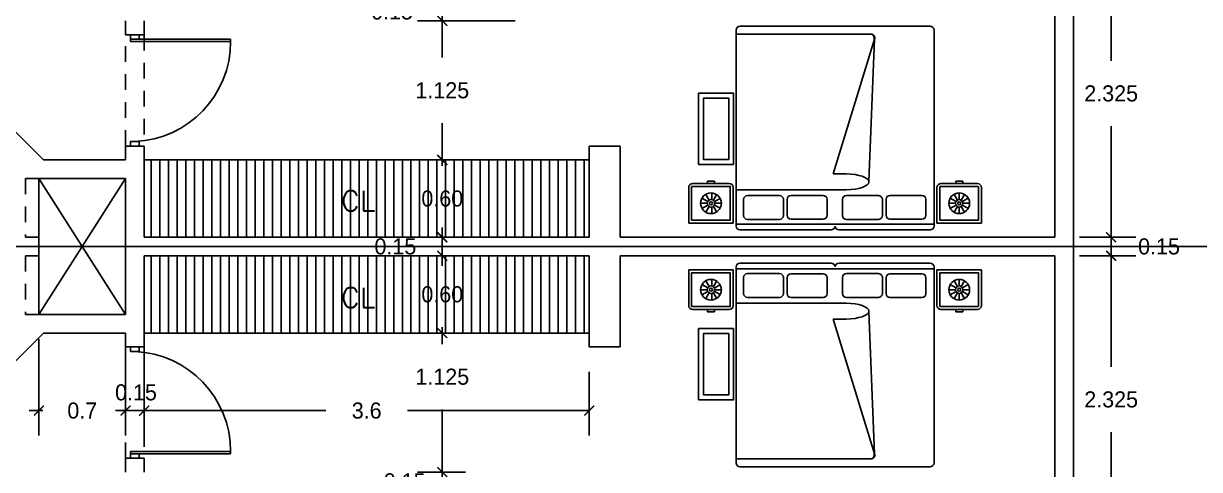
# Model space of a CAD drawing. Header units: millimetres. Extents: x 223 to 336, y 70 to 139.
# Drawn here: x 269.55 to 279.06, y 125.89 to 129.5 of the extents above; entities that cross this region are included whole.
import ezdxf

# ---------------------------------------------------------------- set-up
doc = ezdxf.new("R2010")
doc.units = ezdxf.units.MM
doc.linetypes.add('HIDDEN', pattern=[9.525, 6.35, -3.175])
doc.layers.add('COTAS', color=3, linetype='Continuous', lineweight=9)
for name, color, linetype in [('MUEBLES', 253, 'Continuous'), ('MUROS', 5, 'Continuous'), ('pisos', 8, 'Continuous'), ('PROYECCIONES', 6, 'HIDDEN'), ('PUERTAS', 2, 'Continuous'), ('TEXTOS', 4, 'Continuous')]:
    doc.layers.add(name, color=color, linetype=linetype)
doc.styles.add('ROMANS', font='romans.shx', dxfattribs={"height": 0.05})
doc.dimstyles.new('ISO-25', dxfattribs={"dimtxt": 0.13, "dimasz": 0.08, "dimexe": 0.2, "dimexo": 0.2, "dimgap": 0.2, "dimtad": 0, "dimtih": 1, "dimtoh": 1, "dimdec": 3, "dimdsep": 46, "dimtxsty": 'Standard', "dimblk": 'ARCHTICK', "dimcen": 3, "dimadec": 0, "dimazin": 0, "dimtfac": 1, "dimtdec": 3, "dimtmove": 0, "dimatfit": 3, "dimldrblk": 'ARCHTICK', "dimfxl": 1, "dimarcsym": 0})

# ---------------------------------------------------------------- blocks, each defined once
blk = doc.blocks.new('_ARCHTICK')
at = {"color": 0, "linetype": 'ByBlock', "const_width": 0.15}
blk.add_lwpolyline([(-0.5, -0.5), (0.5, 0.5)], dxfattribs=at)
blk = doc.blocks.new('*D154')
at = {"layer": 'COTAS', "color": 0, "lineweight": -2, "ltscale": 0.05, "transparency": 16777216}
for p, q in [((278.0931, 127.6208), (278.5489, 127.6208)), ((278.3489, 127.6208), (278.3489, 126.7233)), ((278.3489, 125.2958), (278.3489, 126.1933)), ((278.0931, 125.2958), (278.5489, 125.2958))]:
    blk.add_line(p, q, dxfattribs=at)
at = {"layer": 'Defpoints', "color": 0, "ltscale": 0.05, "transparency": 16777216}
for p in [(277.8931, 127.6208), (278.3489, 127.6208), (277.8931, 125.2958)]:
    blk.add_point(p, dxfattribs=at)
at = {"layer": 'COTAS', "color": 0, "lineweight": -2, "ltscale": 0.05, "transparency": 16777216, "xscale": 0.08, "yscale": 0.08, "zscale": 0.08}
for p, rotation in [((278.3489, 127.6208), 90), ((278.3489, 125.2958), 270)]:
    blk.add_blockref('_ARCHTICK', p, dxfattribs=dict(at, rotation=rotation))
at = {"layer": 'COTAS', "color": 0, "ltscale": 0.05, "transparency": 16777216, "insert": (278.3489, 126.4583), "char_height": 0.13, "attachment_point": 5}
blk.add_mtext('2.325', dxfattribs=at)
blk = doc.blocks.new('*D155')
at = {"layer": 'COTAS', "color": 0, "lineweight": -2, "ltscale": 0.05, "transparency": 16777216}
for p, q in [((278.3489, 127.7708), (278.3489, 127.8508)), ((278.0931, 127.7708), (278.5489, 127.7708)), ((278.3489, 127.6208), (278.3489, 127.7708)), ((278.3489, 127.6208), (278.3489, 127.7708)), ((278.0931, 127.6208), (278.5489, 127.6208)), ((278.3489, 127.6208), (278.3489, 127.5408))]:
    blk.add_line(p, q, dxfattribs=at)
at = {"layer": 'Defpoints', "color": 0, "ltscale": 0.05, "transparency": 16777216}
for p in [(277.8931, 127.7708), (278.3489, 127.7708), (277.8931, 127.6208)]:
    blk.add_point(p, dxfattribs=at)
at = {"layer": 'COTAS', "color": 0, "lineweight": -2, "ltscale": 0.05, "transparency": 16777216, "xscale": 0.08, "yscale": 0.08, "zscale": 0.08}
for p, rotation in [((278.3489, 127.7708), 270), ((278.3489, 127.6208), 90)]:
    blk.add_blockref('_ARCHTICK', p, dxfattribs=dict(at, rotation=rotation))
at = {"layer": 'COTAS', "color": 0, "ltscale": 0.05, "transparency": 16777216, "insert": (278.7358, 127.6958), "char_height": 0.13, "attachment_point": 5}
blk.add_mtext('0.15', dxfattribs=at)
blk = doc.blocks.new('*D156')
at = {"layer": 'COTAS', "color": 0, "lineweight": -2, "ltscale": 0.05, "transparency": 16777216}
for p, q in [((278.2431, 130.0958), (278.5489, 130.0958)), ((278.3489, 130.0958), (278.3489, 129.1983)), ((278.3489, 127.7708), (278.3489, 128.6683)), ((278.0931, 127.7708), (278.5489, 127.7708))]:
    blk.add_line(p, q, dxfattribs=at)
at = {"layer": 'Defpoints', "color": 0, "ltscale": 0.05, "transparency": 16777216}
for p in [(278.0431, 130.0958), (278.3489, 130.0958), (277.8931, 127.7708)]:
    blk.add_point(p, dxfattribs=at)
at = {"layer": 'COTAS', "color": 0, "lineweight": -2, "ltscale": 0.05, "transparency": 16777216, "xscale": 0.08, "yscale": 0.08, "zscale": 0.08}
for p, rotation in [((278.3489, 130.0958), 90), ((278.3489, 127.7708), 270)]:
    blk.add_blockref('_ARCHTICK', p, dxfattribs=dict(at, rotation=rotation))
at = {"layer": 'COTAS', "color": 0, "ltscale": 0.05, "transparency": 16777216, "insert": (278.3489, 128.9333), "char_height": 0.13, "attachment_point": 5}
blk.add_mtext('2.325', dxfattribs=at)
blk = doc.blocks.new('*D159')
at = {"layer": 'COTAS', "color": 0, "lineweight": -2, "ltscale": 0.05, "transparency": 16777216}
for p, q in [((278.2431, 133.9458), (279.8401, 133.9458)), ((279.6401, 133.9458), (279.6401, 127.9608)), ((279.6401, 121.4458), (279.6401, 127.4308)), ((278.2431, 121.4458), (279.8401, 121.4458))]:
    blk.add_line(p, q, dxfattribs=at)
at = {"layer": 'Defpoints', "color": 0, "ltscale": 0.05, "transparency": 16777216}
for p in [(278.0431, 133.9458), (278.0431, 121.4458), (279.6401, 121.4458)]:
    blk.add_point(p, dxfattribs=at)
at = {"layer": 'COTAS', "color": 0, "lineweight": -2, "ltscale": 0.05, "transparency": 16777216, "xscale": 0.08, "yscale": 0.08, "zscale": 0.08}
for p, rotation in [((279.6401, 133.9458), 90), ((279.6401, 121.4458), 270)]:
    blk.add_blockref('_ARCHTICK', p, dxfattribs=dict(at, rotation=rotation))
at = {"layer": 'COTAS', "color": 0, "ltscale": 0.05, "transparency": 16777216, "insert": (279.6401, 127.6958), "char_height": 0.13, "attachment_point": 5}
blk.add_mtext('12.5', dxfattribs=at)
blk = doc.blocks.new('*D238')
at = {"layer": 'COTAS', "color": 0, "lineweight": -2, "ltscale": 0.05, "transparency": 16777216}
for p, q in [((270.3788, 126.9458), (270.3788, 126.1684)), ((270.5288, 126.7958), (270.5288, 126.1684)), ((270.3788, 126.3684), (270.2988, 126.3684)), ((270.5288, 126.3684), (270.3788, 126.3684)), ((270.5288, 126.3684), (270.6088, 126.3684))]:
    blk.add_line(p, q, dxfattribs=at)
at = {"layer": 'Defpoints', "color": 0, "ltscale": 0.05, "transparency": 16777216}
for p in [(270.3788, 127.1458), (270.5288, 126.9958), (270.3788, 126.3684)]:
    blk.add_point(p, dxfattribs=at)
at = {"layer": 'COTAS', "color": 0, "lineweight": -2, "ltscale": 0.05, "transparency": 16777216, "xscale": 0.08, "yscale": 0.08, "zscale": 0.08}
blk.add_blockref('_ARCHTICK', (270.3788, 126.3684), dxfattribs=at)
at = {"layer": 'COTAS', "color": 0, "lineweight": -2, "ltscale": 0.05, "transparency": 16777216, "xscale": 0.08, "yscale": 0.08, "zscale": 0.08, "rotation": 180}
blk.add_blockref('_ARCHTICK', (270.5288, 126.3684), dxfattribs=at)
at = {"layer": 'COTAS', "color": 0, "ltscale": 0.05, "transparency": 16777216, "insert": (270.4633, 126.5153), "char_height": 0.13, "attachment_point": 5}
blk.add_mtext('0.15', dxfattribs=at)
blk = doc.blocks.new('*D239')
at = {"layer": 'COTAS', "color": 0, "lineweight": -2, "ltscale": 0.05, "transparency": 16777216}
for p, q in [((269.6788, 126.9458), (269.6788, 126.1684)), ((270.3788, 126.9458), (270.3788, 126.1684)), ((269.6788, 126.3684), (269.5988, 126.3684)), ((269.6788, 126.3684), (269.7096, 126.3684)), ((270.3788, 126.3684), (270.3479, 126.3684)), ((270.3788, 126.3684), (270.4588, 126.3684))]:
    blk.add_line(p, q, dxfattribs=at)
at = {"layer": 'Defpoints', "color": 0, "ltscale": 0.05, "transparency": 16777216}
for p in [(269.6788, 127.1458), (270.3788, 127.1458), (269.6788, 126.3684)]:
    blk.add_point(p, dxfattribs=at)
at = {"layer": 'COTAS', "color": 0, "lineweight": -2, "ltscale": 0.05, "transparency": 16777216, "xscale": 0.08, "yscale": 0.08, "zscale": 0.08}
blk.add_blockref('_ARCHTICK', (269.6788, 126.3684), dxfattribs=at)
at = {"layer": 'COTAS', "color": 0, "lineweight": -2, "ltscale": 0.05, "transparency": 16777216, "xscale": 0.08, "yscale": 0.08, "zscale": 0.08, "rotation": 180}
blk.add_blockref('_ARCHTICK', (270.3788, 126.3684), dxfattribs=at)
at = {"layer": 'COTAS', "color": 0, "ltscale": 0.05, "transparency": 16777216, "insert": (270.0288, 126.3684), "char_height": 0.13, "attachment_point": 5}
blk.add_mtext('0.7', dxfattribs=at)
blk = doc.blocks.new('*D258')
at = {"layer": 'COTAS', "color": 0, "lineweight": -2, "ltscale": 0.05, "transparency": 16777216}
for p, q in [((270.5288, 126.6833), (270.5288, 126.1684)), ((274.1288, 126.6833), (274.1288, 126.1684)), ((270.5288, 126.3684), (271.9988, 126.3684)), ((274.1288, 126.3684), (272.6588, 126.3684))]:
    blk.add_line(p, q, dxfattribs=at)
at = {"layer": 'Defpoints', "color": 0, "ltscale": 0.05, "transparency": 16777216}
for p in [(270.5288, 126.8833), (274.1288, 126.8833), (270.5288, 126.3684)]:
    blk.add_point(p, dxfattribs=at)
at = {"layer": 'COTAS', "color": 0, "lineweight": -2, "ltscale": 0.05, "transparency": 16777216, "xscale": 0.08, "yscale": 0.08, "zscale": 0.08, "rotation": 180}
blk.add_blockref('_ARCHTICK', (270.5288, 126.3684), dxfattribs=at)
at = {"layer": 'COTAS', "color": 0, "lineweight": -2, "ltscale": 0.05, "transparency": 16777216, "xscale": 0.08, "yscale": 0.08, "zscale": 0.08}
blk.add_blockref('_ARCHTICK', (274.1288, 126.3684), dxfattribs=at)
at = {"layer": 'COTAS', "color": 0, "ltscale": 0.05, "transparency": 16777216, "insert": (272.3288, 126.3684), "char_height": 0.13, "attachment_point": 5}
blk.add_mtext('3.6', dxfattribs=at)
blk = doc.blocks.new('*D259')
at = {"layer": 'COTAS', "color": 0, "lineweight": -2, "ltscale": 0.05, "transparency": 16777216}
for p, q in [((272.94, 125.8708), (272.94, 125.9508)), ((273.1288, 125.8708), (272.74, 125.8708)), ((272.94, 125.7208), (272.94, 125.8708)), ((272.94, 125.7208), (272.94, 125.8708)), ((273.1288, 125.7208), (272.74, 125.7208)), ((272.94, 125.7208), (272.94, 125.6408))]:
    blk.add_line(p, q, dxfattribs=at)
at = {"layer": 'Defpoints', "color": 0, "ltscale": 0.05, "transparency": 16777216}
for p in [(272.94, 125.8708), (273.3288, 125.8708), (273.3288, 125.7208)]:
    blk.add_point(p, dxfattribs=at)
at = {"layer": 'COTAS', "color": 0, "lineweight": -2, "ltscale": 0.05, "transparency": 16777216, "xscale": 0.08, "yscale": 0.08, "zscale": 0.08}
for p, rotation in [((272.94, 125.8708), 270), ((272.94, 125.7208), 90)]:
    blk.add_blockref('_ARCHTICK', p, dxfattribs=dict(at, rotation=rotation))
at = {"layer": 'COTAS', "color": 0, "ltscale": 0.05, "transparency": 16777216, "insert": (272.6356, 125.7958), "char_height": 0.13, "attachment_point": 5}
blk.add_mtext('0.15', dxfattribs=at)
blk = doc.blocks.new('*D260')
at = {"layer": 'COTAS', "color": 0, "lineweight": -2, "ltscale": 0.05, "transparency": 16777216}
for p, q in [((273.9288, 126.9958), (272.74, 126.9958)), ((272.94, 126.9958), (272.94, 126.9071)), ((272.94, 125.8708), (272.94, 126.3771)), ((273.1288, 125.8708), (272.74, 125.8708))]:
    blk.add_line(p, q, dxfattribs=at)
at = {"layer": 'Defpoints', "color": 0, "ltscale": 0.05, "transparency": 16777216}
for p in [(272.94, 126.9958), (274.1288, 126.9958), (273.3288, 125.8708)]:
    blk.add_point(p, dxfattribs=at)
at = {"layer": 'COTAS', "color": 0, "lineweight": -2, "ltscale": 0.05, "transparency": 16777216, "xscale": 0.08, "yscale": 0.08, "zscale": 0.08}
for p, rotation in [((272.94, 126.9958), 90), ((272.94, 125.8708), 270)]:
    blk.add_blockref('_ARCHTICK', p, dxfattribs=dict(at, rotation=rotation))
at = {"layer": 'COTAS', "color": 0, "ltscale": 0.05, "transparency": 16777216, "insert": (272.94, 126.6421), "char_height": 0.13, "attachment_point": 5}
blk.add_mtext('1.125', dxfattribs=at)
blk = doc.blocks.new('*D261')
at = {"layer": 'COTAS', "color": 0, "lineweight": -2, "ltscale": 0.05, "transparency": 16777216}
for p, q in [((273.9288, 127.6208), (272.74, 127.6208)), ((272.94, 127.6208), (272.94, 127.7008)), ((272.94, 127.6208), (272.94, 127.5733)), ((273.9288, 126.9958), (272.74, 126.9958)), ((272.94, 126.9958), (272.94, 127.0433)), ((272.94, 126.9958), (272.94, 126.9158))]:
    blk.add_line(p, q, dxfattribs=at)
at = {"layer": 'Defpoints', "color": 0, "ltscale": 0.05, "transparency": 16777216}
for p in [(272.94, 127.6208), (274.1288, 127.6208), (274.1288, 126.9958)]:
    blk.add_point(p, dxfattribs=at)
at = {"layer": 'COTAS', "color": 0, "lineweight": -2, "ltscale": 0.05, "transparency": 16777216, "xscale": 0.08, "yscale": 0.08, "zscale": 0.08}
for p, rotation in [((272.94, 127.6208), 270), ((272.94, 126.9958), 90)]:
    blk.add_blockref('_ARCHTICK', p, dxfattribs=dict(at, rotation=rotation))
at = {"layer": 'COTAS', "color": 0, "ltscale": 0.05, "transparency": 16777216, "insert": (272.94, 127.3083), "char_height": 0.13, "attachment_point": 5}
blk.add_mtext('0.60', dxfattribs=at)
blk = doc.blocks.new('*D262')
at = {"layer": 'COTAS', "color": 0, "lineweight": -2, "ltscale": 0.05, "transparency": 16777216}
for p, q in [((272.94, 127.7708), (272.94, 127.8508)), ((273.9288, 127.7708), (272.74, 127.7708)), ((272.94, 127.6208), (272.94, 127.7708)), ((272.94, 127.6208), (272.94, 127.7708)), ((273.9288, 127.6208), (272.74, 127.6208)), ((272.94, 127.6208), (272.94, 127.5408))]:
    blk.add_line(p, q, dxfattribs=at)
at = {"layer": 'Defpoints', "color": 0, "ltscale": 0.05, "transparency": 16777216}
for p in [(272.94, 127.7708), (274.1288, 127.7708), (274.1288, 127.6208)]:
    blk.add_point(p, dxfattribs=at)
at = {"layer": 'COTAS', "color": 0, "lineweight": -2, "ltscale": 0.05, "transparency": 16777216, "xscale": 0.08, "yscale": 0.08, "zscale": 0.08}
for p, rotation in [((272.94, 127.7708), 270), ((272.94, 127.6208), 90)]:
    blk.add_blockref('_ARCHTICK', p, dxfattribs=dict(at, rotation=rotation))
at = {"layer": 'COTAS', "color": 0, "ltscale": 0.05, "transparency": 16777216, "insert": (272.5609, 127.6958), "char_height": 0.13, "attachment_point": 5}
blk.add_mtext('0.15', dxfattribs=at)
blk = doc.blocks.new('*D263')
at = {"layer": 'COTAS', "color": 0, "lineweight": -2, "ltscale": 0.05, "transparency": 16777216}
for p, q in [((272.94, 128.3958), (272.94, 128.4758)), ((273.9288, 128.3958), (272.74, 128.3958)), ((272.94, 128.3958), (272.94, 128.3483)), ((272.94, 127.7708), (272.94, 127.8183)), ((273.9288, 127.7708), (272.74, 127.7708)), ((272.94, 127.7708), (272.94, 127.6908))]:
    blk.add_line(p, q, dxfattribs=at)
at = {"layer": 'Defpoints', "color": 0, "ltscale": 0.05, "transparency": 16777216}
for p in [(272.94, 128.3958), (274.1288, 128.3958), (274.1288, 127.7708)]:
    blk.add_point(p, dxfattribs=at)
at = {"layer": 'COTAS', "color": 0, "lineweight": -2, "ltscale": 0.05, "transparency": 16777216, "xscale": 0.08, "yscale": 0.08, "zscale": 0.08}
for p, rotation in [((272.94, 128.3958), 270), ((272.94, 127.7708), 90)]:
    blk.add_blockref('_ARCHTICK', p, dxfattribs=dict(at, rotation=rotation))
at = {"layer": 'COTAS', "color": 0, "ltscale": 0.05, "transparency": 16777216, "insert": (272.94, 128.0833), "char_height": 0.13, "attachment_point": 5}
blk.add_mtext('0.60', dxfattribs=at)
blk = doc.blocks.new('*D264')
at = {"layer": 'COTAS', "color": 0, "lineweight": -2, "ltscale": 0.05, "transparency": 16777216}
for p, q in [((273.5288, 129.5208), (272.74, 129.5208)), ((272.94, 129.5208), (272.94, 129.2233)), ((272.94, 128.3958), (272.94, 128.6933)), ((273.9288, 128.3958), (272.74, 128.3958))]:
    blk.add_line(p, q, dxfattribs=at)
at = {"layer": 'Defpoints', "color": 0, "ltscale": 0.05, "transparency": 16777216}
for p in [(272.94, 129.5208), (273.7288, 129.5208), (274.1288, 128.3958)]:
    blk.add_point(p, dxfattribs=at)
at = {"layer": 'COTAS', "color": 0, "lineweight": -2, "ltscale": 0.05, "transparency": 16777216, "xscale": 0.08, "yscale": 0.08, "zscale": 0.08}
for p, rotation in [((272.94, 129.5208), 90), ((272.94, 128.3958), 270)]:
    blk.add_blockref('_ARCHTICK', p, dxfattribs=dict(at, rotation=rotation))
at = {"layer": 'COTAS', "color": 0, "ltscale": 0.05, "transparency": 16777216, "insert": (272.94, 128.9583), "char_height": 0.13, "attachment_point": 5}
blk.add_mtext('1.125', dxfattribs=at)
blk = doc.blocks.new('*D273')
at = {"layer": 'COTAS', "color": 0, "lineweight": -2, "ltscale": 0.05, "transparency": 16777216}
for p, q in [((272.94, 129.6708), (272.94, 129.7508)), ((272.8161, 129.6708), (272.74, 129.6708)), ((272.94, 129.5208), (272.94, 129.6708)), ((272.94, 129.5208), (272.94, 129.6708)), ((272.8237, 129.5208), (272.74, 129.5208)), ((272.94, 129.5208), (272.94, 129.4408))]:
    blk.add_line(p, q, dxfattribs=at)
at = {"layer": 'Defpoints', "color": 0, "ltscale": 0.05, "transparency": 16777216}
for p in [(272.94, 129.6708), (273.0161, 129.6708), (273.0237, 129.5208)]:
    blk.add_point(p, dxfattribs=at)
at = {"layer": 'COTAS', "color": 0, "lineweight": -2, "ltscale": 0.05, "transparency": 16777216, "xscale": 0.08, "yscale": 0.08, "zscale": 0.08}
for p, rotation in [((272.94, 129.6708), 270), ((272.94, 129.5208), 90)]:
    blk.add_blockref('_ARCHTICK', p, dxfattribs=dict(at, rotation=rotation))
at = {"layer": 'COTAS', "color": 0, "ltscale": 0.05, "transparency": 16777216, "insert": (272.5339, 129.5958), "char_height": 0.13, "attachment_point": 5}
blk.add_mtext('0.15', dxfattribs=at)

msp = doc.modelspace()

# ---------------------------------------------------------------- hatches: boundary and pattern name
at = {"layer": 'pisos', "ltscale": 0.05}
h = msp.add_hatch(dxfattribs=at)
h.set_pattern_fill('_USER', color=256, scale=0.07, angle=90, style=0, pattern_type=0)
h.set_pattern_definition([(90, (0.387006, 0.59479), (-0.07, 4e-18), [])])
h.paths.add_polyline_path([(270.52876, 128.39582), (270.52876, 127.77082), (274.12876, 127.77082), (274.12876, 128.39582)])
h.paths.add_polyline_path([(274.12876, 126.99582), (274.12876, 127.62082), (270.52876, 127.62082), (270.52876, 126.99582)])
h.paths.add_polyline_path([(272.73419, 128.18082), (273.14586, 128.18082), (273.14586, 127.98582), (272.73419, 127.98582)], flags=24)
h.paths.add_polyline_path([(272.10502, 127.94484), (272.46115, 127.94484), (272.46115, 128.18484), (272.10502, 128.18484)], flags=24)
h.paths.add_polyline_path([(272.73419, 127.40582), (273.14586, 127.40582), (273.14586, 127.21082), (272.73419, 127.21082)], flags=24)
h.paths.add_polyline_path([(272.10502, 127.16263), (272.46115, 127.16263), (272.46115, 127.40263), (272.10502, 127.40263)], flags=24)

# ---------------------------------------------------------------- linework, layer by layer
at = {"layer": 'MUEBLES'}
for p, q in [((275.3164, 129.44552), (275.3164, 127.86152)), ((276.0844, 129.47752), (275.3484, 129.47752)), ((276.0844, 129.47752), (276.1484, 129.47752)), ((276.8844, 129.47752), (276.1484, 129.47752)), ((276.9164, 127.86152), (276.9164, 129.44552)), ((276.40104, 129.41352), (275.3164, 129.41352)), ((276.40567, 129.41352), (275.73644, 129.41352)), ((276.10216, 128.28222), (276.43626, 129.37215)), ((276.38961, 128.22478), (276.43626, 129.37215)), ((276.20636, 128.28222), (276.10216, 128.28222)), ((275.26055, 128.2052), (274.96455, 128.2052)), ((276.97224, 128.2052), (277.26824, 128.2052)), ((274.93255, 128.1732), (274.93255, 127.8852)), ((275.0708, 128.11752), (275.09757, 128.07115)), ((275.11871, 128.07581), (275.11871, 128.12935)), ((275.11871, 128.12935), (275.11871, 128.07581)), ((275.16047, 128.11816), (275.1337, 128.07179)), ((275.29255, 127.8852), (275.29255, 128.1732)), ((276.20636, 128.15422), (275.3164, 128.15422)), ((275.40833, 128.10802), (275.66711, 128.10802)), ((275.76038, 128.10943), (276.01916, 128.10943)), ((276.20833, 128.10802), (276.46711, 128.10802)), ((276.56038, 128.10943), (276.81916, 128.10943)), ((276.94024, 127.8852), (276.94024, 128.1732)), ((277.07849, 128.11752), (277.10526, 128.07115)), ((277.12024, 128.07517), (277.12024, 128.12871)), ((277.12024, 128.12871), (277.12024, 128.07517)), ((277.16199, 128.11752), (277.13522, 128.07115)), ((277.30024, 127.8852), (277.30024, 128.1732)), ((275.02905, 128.0452), (275.08259, 128.0452)), ((275.08259, 128.0452), (275.02905, 128.0452)), ((275.04024, 128.08695), (275.08661, 128.06018)), ((275.04024, 128.00345), (275.08661, 128.03022)), ((275.0708, 127.97289), (275.09757, 128.01925)), ((275.11871, 127.96234), (275.11871, 128.01588)), ((275.16047, 127.97353), (275.1337, 128.01989)), ((275.19103, 128.08759), (275.14466, 128.06082)), ((275.19103, 128.00409), (275.14466, 128.03086)), ((275.20222, 128.04584), (275.14868, 128.04584)), ((275.20222, 128.04584), (275.14868, 128.04584)), ((275.37633, 127.94662), (275.37633, 128.07602)), ((275.69911, 128.07602), (275.69911, 127.94662)), ((275.72838, 127.94802), (275.72838, 128.07743)), ((276.05116, 128.07743), (276.05116, 127.94802)), ((276.17633, 127.94662), (276.17633, 128.07602)), ((276.49911, 128.07602), (276.49911, 127.94662)), ((276.52838, 127.94802), (276.52838, 128.07743)), ((276.85116, 128.07743), (276.85116, 127.94802)), ((277.03674, 128.0452), (277.09028, 128.0452)), ((277.03674, 128.0452), (277.09028, 128.0452)), ((277.04793, 128.08695), (277.09429, 128.06018)), ((277.04793, 128.00345), (277.09429, 128.03022)), ((277.07849, 127.97289), (277.10526, 128.01925)), ((277.12024, 127.9617), (277.12024, 128.01524)), ((277.16199, 127.97289), (277.13522, 128.01925)), ((277.19256, 128.08695), (277.14619, 128.06018)), ((277.19256, 128.00345), (277.14619, 128.03022)), ((277.20375, 128.0452), (277.15021, 128.0452)), ((277.15021, 128.0452), (277.20375, 128.0452)), ((275.66711, 127.91462), (275.40833, 127.91462)), ((276.01916, 127.91602), (275.76038, 127.91602)), ((276.46711, 127.91462), (276.20833, 127.91462)), ((276.81916, 127.91602), (276.56038, 127.91602)), ((274.93255, 127.8852), (275.29255, 127.8852)), ((275.3164, 127.87752), (276.1164, 127.87752)), ((275.3484, 127.82952), (276.0844, 127.82952)), ((276.1164, 127.87752), (276.9164, 127.87752)), ((276.1484, 127.82952), (276.8844, 127.82952)), ((277.30024, 127.8852), (276.94024, 127.8852)), ((275.3164, 125.94611), (275.3164, 127.53011)), ((275.3484, 127.56211), (276.0844, 127.56211)), ((276.1484, 127.56211), (276.8844, 127.56211)), ((276.9164, 127.53011), (276.9164, 125.94611)), ((274.93255, 127.21843), (274.93255, 127.50643)), ((274.93255, 127.50643), (275.29255, 127.50643)), ((275.11871, 127.4293), (275.11871, 127.37576)), ((275.29255, 127.50643), (275.29255, 127.21843)), ((275.3164, 127.51411), (276.1164, 127.51411)), ((275.37633, 127.44502), (275.37633, 127.31561)), ((275.66711, 127.47702), (275.40833, 127.47702)), ((275.69911, 127.31561), (275.69911, 127.44502)), ((275.72838, 127.44361), (275.72838, 127.31421)), ((276.01916, 127.47561), (275.76038, 127.47561)), ((276.05116, 127.31421), (276.05116, 127.44361)), ((276.1164, 127.51411), (276.9164, 127.51411)), ((276.17633, 127.44502), (276.17633, 127.31561)), ((276.46711, 127.47702), (276.20833, 127.47702)), ((276.49911, 127.31561), (276.49911, 127.44502)), ((276.52838, 127.44361), (276.52838, 127.31421)), ((276.81916, 127.47561), (276.56038, 127.47561)), ((276.85116, 127.31421), (276.85116, 127.44361)), ((276.94024, 127.50643), (276.94024, 127.21843)), ((277.30024, 127.50643), (276.94024, 127.50643)), ((277.12024, 127.42994), (277.12024, 127.3764)), ((277.30024, 127.50643), (277.30024, 127.21843)), ((275.02905, 127.34643), (275.08259, 127.34643)), ((275.08259, 127.34643), (275.02905, 127.34643)), ((275.04024, 127.38818), (275.08661, 127.36141)), ((275.04024, 127.30468), (275.08661, 127.33145)), ((275.0708, 127.41875), (275.09757, 127.37238)), ((275.16047, 127.41811), (275.1337, 127.37174)), ((275.19103, 127.38755), (275.14466, 127.36078)), ((275.19103, 127.30404), (275.14466, 127.33081)), ((275.20222, 127.34579), (275.14868, 127.34579)), ((275.20222, 127.34579), (275.14868, 127.34579)), ((277.03674, 127.34643), (277.09028, 127.34643)), ((277.03674, 127.34643), (277.09028, 127.34643)), ((277.04793, 127.38818), (277.09429, 127.36141)), ((277.04793, 127.30468), (277.09429, 127.33145)), ((277.07849, 127.41875), (277.10526, 127.37238)), ((277.16199, 127.41875), (277.13522, 127.37238)), ((277.19256, 127.38818), (277.14619, 127.36141)), ((277.19256, 127.30468), (277.14619, 127.33145)), ((277.20375, 127.34643), (277.15021, 127.34643)), ((277.15021, 127.34643), (277.20375, 127.34643)), ((275.0708, 127.27412), (275.09757, 127.32048)), ((275.11871, 127.31583), (275.11871, 127.26229)), ((275.11871, 127.26229), (275.11871, 127.31583)), ((275.16047, 127.27348), (275.1337, 127.31984)), ((276.20636, 127.23741), (275.3164, 127.23741)), ((275.40833, 127.28361), (275.66711, 127.28361)), ((275.76038, 127.28221), (276.01916, 127.28221)), ((276.20833, 127.28361), (276.46711, 127.28361)), ((276.56038, 127.28221), (276.81916, 127.28221)), ((277.07849, 127.27412), (277.10526, 127.32048)), ((277.12024, 127.31647), (277.12024, 127.26293)), ((277.12024, 127.26293), (277.12024, 127.31647)), ((277.16199, 127.27412), (277.13522, 127.32048)), ((275.26055, 127.18643), (274.96455, 127.18643)), ((276.38961, 127.16686), (276.43626, 126.01949)), ((276.97224, 127.18643), (277.26824, 127.18643)), ((276.10216, 127.10941), (276.43626, 126.01949)), ((276.20636, 127.10941), (276.10216, 127.10941)), ((276.40104, 125.97811), (275.3164, 125.97811)), ((276.0844, 125.91411), (275.3484, 125.91411)), ((276.40567, 125.97811), (275.73644, 125.97811)), ((276.0844, 125.91411), (276.1484, 125.91411)), ((276.8844, 125.91411), (276.1484, 125.91411))]:
    msp.add_line(p, q, dxfattribs=at)
for points in [[(275.29608, 128.35931), (275.01278, 128.35931), (275.01278, 128.93559), (275.29608, 128.93559)], [(275.25608, 128.39931), (275.05278, 128.39931), (275.05278, 128.89559), (275.25608, 128.89559)], [(275.14058, 128.2052), (275.08453, 128.2052), (275.08453, 128.22286), (275.14058, 128.22286)], [(277.09222, 128.2052), (277.14826, 128.2052), (277.14826, 128.22286), (277.09222, 128.22286)], [(274.95655, 128.1812), (274.95655, 127.9092), (275.26855, 127.9092), (275.26855, 128.1812)], [(277.27624, 128.1812), (277.27624, 127.9092), (276.96424, 127.9092), (276.96424, 128.1812)], [(274.95655, 127.21043), (274.95655, 127.48243), (275.26855, 127.48243), (275.26855, 127.21043)], [(277.27624, 127.21043), (277.27624, 127.48243), (276.96424, 127.48243), (276.96424, 127.21043)], [(275.14058, 127.18643), (275.08453, 127.18643), (275.08453, 127.16877), (275.14058, 127.16877)], [(277.09222, 127.18643), (277.14826, 127.18643), (277.14826, 127.16877), (277.09222, 127.16877)], [(275.29608, 127.03232), (275.01278, 127.03232), (275.01278, 126.45604), (275.29608, 126.45604)], [(275.25608, 126.99232), (275.05278, 126.99232), (275.05278, 126.49604), (275.25608, 126.49604)]]:
    msp.add_lwpolyline(points, close=True, dxfattribs=at)
for centre, radius in [((275.11255, 128.0452), 0.0835), ((277.12024, 128.0452), 0.0835), ((275.11255, 128.0452), 0.02996), ((275.11255, 128.0452), 0.01207), ((277.12024, 128.0452), 0.02996), ((277.12024, 128.0452), 0.01207), ((275.11255, 127.34643), 0.0835), ((277.12024, 127.34643), 0.0835), ((275.11255, 127.34643), 0.02996), ((275.11255, 127.34643), 0.01207), ((277.12024, 127.34643), 0.02996), ((277.12024, 127.34643), 0.01207)]:
    msp.add_circle(centre, radius, dxfattribs=at)
for centre, start, end in [((275.3484, 129.44552), 90, 180), ((276.8844, 129.44552), 0, 90), ((276.40104, 129.38152), 342.957878, 90), ((276.40567, 129.38152), 342.957878, 90), ((274.96455, 128.1732), 90, 180), ((275.26055, 128.1732), 0, 90), ((276.97224, 128.1732), 90, 180), ((277.26824, 128.1732), 0, 90), ((275.40833, 128.07602), 90, 180), ((275.66711, 128.07602), 0, 90), ((275.76038, 128.07743), 90, 180), ((276.01916, 128.07743), 0, 90), ((276.20833, 128.07602), 90, 180), ((276.46711, 128.07602), 0, 90), ((276.56038, 128.07743), 90, 180), ((276.81916, 128.07743), 0, 90), ((275.40833, 127.94662), 180, 270), ((275.66711, 127.94662), 270, 0), ((275.76038, 127.94802), 180, 270), ((276.01916, 127.94802), 270, 0), ((276.20833, 127.94662), 180, 270), ((276.46711, 127.94662), 270, 0), ((276.56038, 127.94802), 180, 270), ((276.81916, 127.94802), 270, 0), ((275.3484, 127.86152), 180, 270), ((276.0844, 127.86152), 270, 0), ((276.1484, 127.86152), 180, 270), ((276.8844, 127.86152), 270, 0), ((275.3484, 127.53011), 90, 180), ((276.0844, 127.53011), 0, 90), ((276.1484, 127.53011), 90, 180), ((276.8844, 127.53011), 0, 90), ((275.40833, 127.44502), 90, 180), ((275.66711, 127.44502), 0, 90), ((275.76038, 127.44361), 90, 180), ((276.01916, 127.44361), 0, 90), ((276.20833, 127.44502), 90, 180), ((276.46711, 127.44502), 0, 90), ((276.56038, 127.44361), 90, 180), ((276.81916, 127.44361), 0, 90), ((275.40833, 127.31561), 180, 270), ((275.66711, 127.31561), 270, 0), ((275.76038, 127.31421), 180, 270), ((276.01916, 127.31421), 270, 0), ((276.20833, 127.31561), 180, 270), ((276.46711, 127.31561), 270, 0), ((276.56038, 127.31421), 180, 270), ((276.81916, 127.31421), 270, 0), ((274.96455, 127.21843), 180, 270), ((275.26055, 127.21843), 270, 0), ((276.97224, 127.21843), 180, 270), ((277.26824, 127.21843), 270, 0), ((276.40104, 126.01011), 270, 17.042122), ((276.40567, 126.01011), 270, 17.042122), ((275.3484, 125.94611), 180, 270), ((276.8844, 125.94611), 270, 0)]:
    msp.add_arc(centre, 0.032, start, end, dxfattribs=at)
msp.add_ellipse((276.20636, 128.21822), major_axis=(0.18312, 0), ratio=0.3494982, start_param=4.712389, end_param=7.8539816, dxfattribs=at)
at = {"layer": 'MUEBLES', "extrusion": (0, 0, -1)}
msp.add_ellipse((276.20636, 127.17341), major_axis=(0.18312, 0), ratio=0.3494982, start_param=4.712389, end_param=7.8539816, dxfattribs=at)
at = {"layer": 'MUROS'}
for p, q in [((278.04312, 122.79582), (278.04312, 132.59582)), ((277.89312, 127.77082), (277.89312, 130.09582)), ((270.37876, 129.52082), (270.37876, 129.40832)), ((270.52876, 129.52082), (270.52876, 129.40832)), ((268.69089, 129.42082), (269.71589, 128.39582)), ((270.37876, 129.40832), (270.52876, 129.40832)), ((270.37876, 128.50832), (270.52876, 128.50832)), ((270.37876, 128.50832), (270.37876, 128.39582)), ((270.52876, 128.50832), (270.52876, 127.77082)), ((274.12876, 128.50832), (274.12876, 127.77082)), ((274.37876, 128.50832), (274.37876, 127.77082)), ((269.71589, 128.39582), (270.37876, 128.39582)), ((269.67876, 128.24582), (269.67876, 127.14582)), ((269.67876, 128.24582), (270.37876, 128.24582)), ((270.37876, 128.24582), (270.37876, 127.14582)), ((270.52876, 127.77082), (274.12876, 127.77082)), ((274.37876, 127.77082), (277.89312, 127.77082)), ((270.52876, 127.62082), (270.52876, 126.99582)), ((270.52876, 127.62082), (274.12876, 127.62082)), ((274.12876, 127.62082), (274.12876, 126.88332)), ((274.37876, 127.62082), (277.89312, 127.62082)), ((274.37876, 127.62082), (274.37876, 126.88332)), ((277.89312, 125.29582), (277.89312, 127.62082)), ((269.67876, 127.14582), (270.37876, 127.14582)), ((268.69089, 125.97082), (269.71589, 126.99582)), ((269.71589, 126.99582), (270.37876, 126.99582)), ((270.37876, 126.88332), (270.37876, 126.99582)), ((270.52876, 126.88332), (270.52876, 126.99582)), ((270.37876, 126.88332), (270.52876, 126.88332)), ((270.37876, 125.98332), (270.52876, 125.98332)), ((270.37876, 125.98332), (270.37876, 125.87082)), ((270.52876, 125.98332), (270.52876, 125.87082))]:
    msp.add_line(p, q, dxfattribs=at)
at = {"layer": 'MUROS', "ltscale": 0.05}
for p, q in [((274.12876, 128.50832), (274.37876, 128.50832)), ((274.12876, 126.88332), (274.37876, 126.88332))]:
    msp.add_line(p, q, dxfattribs=at)
at = {"layer": 'pisos', "ltscale": 0.05}
for p, q in [((270.52876, 128.39582), (274.12876, 128.39582)), ((270.37876, 128.24582), (269.67876, 127.14582)), ((270.37876, 127.14582), (269.67876, 128.24582)), ((270.52876, 126.99582), (274.12876, 126.99582))]:
    msp.add_line(p, q, dxfattribs=at)
at = {"layer": 'pisos', "color": 6, "ltscale": 0.05}
msp.add_line((284.10929, 127.69582), (239.99085, 127.69582), dxfattribs=at)
at = {"layer": 'PROYECCIONES', "ltscale": 0.02}
for p, q in [((270.37876, 128.50832), (270.37876, 129.40832)), ((270.52876, 129.40832), (270.52876, 128.50832)), ((269.56876, 128.24582), (269.56876, 127.77082)), ((269.56876, 128.24582), (269.67876, 128.24582)), ((269.56876, 127.77082), (269.67876, 127.77082)), ((269.56876, 127.62082), (269.56876, 127.14582)), ((269.56876, 127.62082), (269.67876, 127.62082)), ((269.56876, 127.14582), (269.67876, 127.14582)), ((270.37876, 125.98332), (270.37876, 126.88332)), ((270.52876, 126.88332), (270.52876, 125.98332))]:
    msp.add_line(p, q, dxfattribs=at)
at = {"layer": 'PUERTAS', "color": 1}
for p, q in [((270.41776, 129.37232), (271.22856, 129.37232)), ((270.41776, 129.37232), (270.41776, 129.35432)), ((270.41776, 129.35432), (271.22856, 129.35432)), ((271.22856, 129.35432), (271.22856, 129.37232)), ((270.41776, 126.03732), (271.22856, 126.03732)), ((270.41776, 126.01932), (270.41776, 126.03732)), ((270.41776, 126.01932), (271.22856, 126.01932)), ((271.22856, 126.03732), (271.22856, 126.01932))]:
    msp.add_line(p, q, dxfattribs=at)
for points in [[(270.41776, 129.40832), (270.41776, 129.37232), (270.48976, 129.37232), (270.48976, 129.40832)], [(270.41776, 128.50832), (270.41776, 128.54432), (270.48976, 128.54432), (270.48976, 128.50832)], [(270.41776, 126.88332), (270.41776, 126.84732), (270.48976, 126.84732), (270.48976, 126.88332)], [(270.41776, 125.98332), (270.41776, 126.01932), (270.48976, 126.01932), (270.48976, 125.98332)]]:
    msp.add_lwpolyline(points, close=True, dxfattribs=at)
at = {"layer": 'PUERTAS'}
for centre, start, end in [((270.41776, 129.35432), 272.544804, 0), ((270.41776, 126.03732), 0, 87.455196)]:
    msp.add_arc(centre, 0.8108, start, end, dxfattribs=at)

# ---------------------------------------------------------------- texts
at = {"layer": 'TEXTOS', "style": 'ROMANS', "width": 1.065916}
for p in [(272.12066, 127.98484), (272.12066, 127.20263)]:
    msp.add_text('CL', height=0.16, dxfattribs=at).set_placement(p)

# ---------------------------------------------------------------- dimensions: what is measured, and where the dimension line sits
at = {"layer": 'COTAS', "ltscale": 0.05}
for base, p1, p2, override, picture, middle in [((279.6401, 121.44582), (278.04312, 133.94582), (278.04312, 121.44582), {"dimscale": 1}, '*D159', (279.6401, 127.69582)), ((278.34892, 130.09582), (277.89312, 127.77082), (278.04312, 130.09582), {"dimscale": 1, "dimtmove": 1}, '*D156', (278.34892, 128.93332)), ((272.94002, 129.52082), (274.12876, 128.39582), (273.72876, 129.52082), {"dimscale": 1, "dimdec": 4, "dimtmove": 1}, '*D264', (272.94002, 128.95832)), ((278.34892, 127.62082), (277.89312, 125.29582), (277.89312, 127.62082), {"dimscale": 1, "dimtmove": 1}, '*D154', (278.34892, 126.45832))]:
    dim = msp.add_linear_dim(base=base, p1=p1, p2=p2, angle=90, dimstyle='ISO-25', override=override, dxfattribs=at)
    dim.commit()
    dim.dimension.update_dxf_attribs({"geometry": picture, "text_midpoint": middle})
for base, p1, p2, picture, middle in [((272.94002, 129.67082), (273.02372, 129.52082), (273.01607, 129.67082), '*D273', (272.53387, 129.59582)), ((272.94002, 127.77082), (274.12876, 127.62082), (274.12876, 127.77082), '*D262', (272.56085, 127.69582)), ((278.34892, 127.77082), (277.89312, 127.62082), (277.89312, 127.77082), '*D155', (278.73582, 127.69582)), ((272.94002, 126.99582), (273.32876, 125.87082), (274.12876, 126.99582), '*D260', (272.94002, 126.64207)), ((272.94002, 125.87082), (273.32876, 125.72082), (273.32876, 125.87082), '*D259', (272.63562, 125.79582))]:
    dim = msp.add_linear_dim(base=base, p1=p1, p2=p2, angle=90, dimstyle='ISO-25', override={"dimscale": 1, "dimtmove": 1}, dxfattribs=at)
    dim.commit()
    dim.dimension.update_dxf_attribs({"geometry": picture, "text_midpoint": middle, "dimtype": 160})
for base, p1, p2, picture, middle in [((272.94002, 128.39582), (274.12876, 127.77082), (274.12876, 128.39582), '*D263', (272.94002, 128.08332)), ((272.94002, 127.62082), (274.12876, 126.99582), (274.12876, 127.62082), '*D261', (272.94002, 127.30832))]:
    dim = msp.add_linear_dim(base=base, p1=p1, p2=p2, angle=90, text='0.60', dimstyle='ISO-25', override={"dimscale": 1, "dimtmove": 1}, dxfattribs=at)
    dim.commit()
    dim.dimension.update_dxf_attribs({"geometry": picture, "text_midpoint": middle})
for base, p1, p2, override, picture, middle in [((269.67876, 126.36835), (270.37876, 127.14582), (269.67876, 127.14582), {"dimscale": 1, "dimtmove": 1}, '*D239', (270.02876, 126.36835)), ((270.52876, 126.36835), (274.12876, 126.88332), (270.52876, 126.88332), {"dimscale": 1}, '*D258', (272.32876, 126.36835))]:
    dim = msp.add_linear_dim(base=base, p1=p1, p2=p2, dimstyle='ISO-25', override=override, dxfattribs=at)
    dim.commit()
    dim.dimension.update_dxf_attribs({"geometry": picture, "text_midpoint": middle})
dim = msp.add_linear_dim(base=(270.37876, 126.36835), p1=(270.52876, 126.99582), p2=(270.37876, 127.14582), dimstyle='ISO-25', override={"dimscale": 1, "dimtmove": 1}, dxfattribs=at)
dim.commit()
dim.dimension.update_dxf_attribs({"geometry": '*D238', "text_midpoint": (270.4633, 126.51526), "dimtype": 160})

doc.saveas('drawing.dxf')
